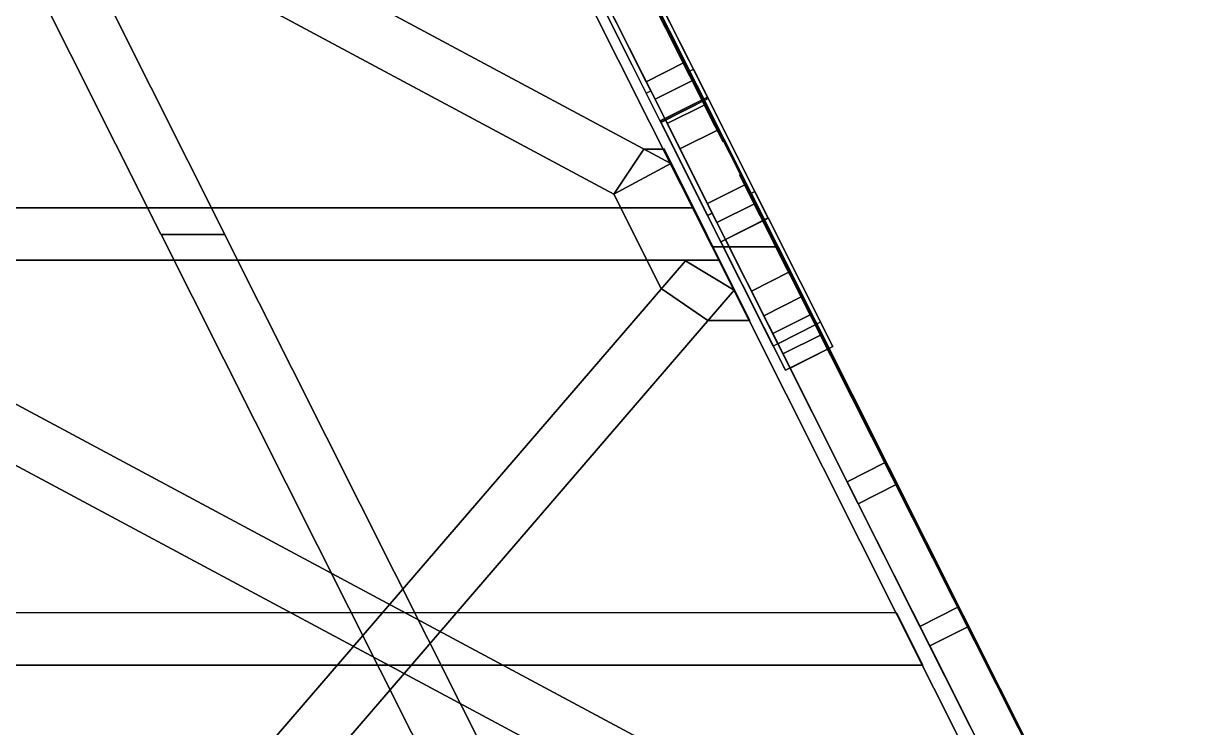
# Model space of a CAD drawing. Extents: x -24 to 24, y 14 to 139.
# Drawn here: x 13.92 to 20.14, y 21.8 to 25.57 of the extents above; entities that cross this region are included whole.
import ezdxf

# ---------------------------------------------------------------- set-up
doc = ezdxf.new("R2010")
doc.units = 0

msp = doc.modelspace()

# ---------------------------------------------------------------- linework, layer by layer
at = {"layer": 'sssss', "color": 253}
for points in [[(14.9565, 30.3438, 8.5776), (18.7033, 22.8905, 12.3245), (18.9282, 22.4431, 12.6358), (19.173, 21.9562, 12.9238), (14.9565, 30.3439, 8.707)], [(19.173, 21.9562, -12.9238), (18.9282, 22.4431, -12.6358), (18.7033, 22.8905, -12.3245), (14.9565, 30.3438, -8.5776), (14.9565, 30.3439, -8.707)], [(17.606, 25.0618, 10.536), (17.6351, 25.004, 10.4691), (17.6242, 25.0257, 10.4457), (17.2349, 25.8, 10.8607), (17.2693, 25.7317, 10.8951)], [(17.2349, 25.8, 10.8607), (17.6242, 25.0257, 10.4457), (17.6351, 25.004, 10.4691), (17.606, 25.0618, 10.536), (17.2693, 25.7317, 10.8951)], [(17.2349, 25.8, -10.8607), (17.6242, 25.0257, -10.4457), (17.6351, 25.004, -10.4691), (17.606, 25.0618, -10.536), (17.2693, 25.7317, -10.8951)], [(17.606, 25.0618, -10.536), (17.6351, 25.004, -10.4691), (17.6242, 25.0257, -10.4457), (17.2349, 25.8, -10.8607), (17.2693, 25.7317, -10.8951)], [(17.6314, 25.0113, 10.5908), (17.6605, 24.9534, 10.5239), (17.6714, 24.9318, 10.5474), (17.5478, 25.1776, 11.1736), (17.5216, 25.2298, 11.1474)], [(17.5478, 25.1776, -11.1736), (17.6714, 24.9318, -10.5474), (17.6605, 24.9534, -10.5239), (17.6314, 25.0113, -10.5908), (17.5216, 25.2298, -11.1474)], [(17.3578, 24.8934, -17.6984), (17.3531, 24.8934, -17.6984), (17.2476, 24.8934, -17.6984), (17.0856, 24.652, -17.8197), (17.3391, 24.1478, -18.0732), (17.5894, 23.977, -18.1591), (17.8141, 23.9763, -18.1594)], [(17.8141, 23.9763, 18.1594), (17.5894, 23.977, 18.159), (17.3391, 24.1478, 18.0732), (17.0857, 24.652, 17.8197), (17.2476, 24.8934, 17.6984), (17.3531, 24.8934, 17.6984), (17.35, 24.8934, 17.6984)], [(18.1548, 23.9854, 12.2572), (18.1548, 23.9854, 12.424), (18.0335, 24.2267, 12.586), (17.9973, 24.2987, 12.5499), (17.8556, 24.5805, 12.4062), (17.78, 24.7309, 12.3326), (17.6942, 24.9017, 12.0823), (17.6938, 24.9025, 11.8576), (17.715, 24.8604, 11.8174)], [(17.6938, 24.9025, -11.8576), (17.6942, 24.9017, -12.0823), (17.78, 24.7309, -12.3326), (17.8556, 24.5805, -12.4062), (17.9973, 24.2987, -12.5499), (18.0335, 24.2267, -12.586), (18.1548, 23.9854, -12.424), (18.1548, 23.9854, -12.234), (17.715, 24.8603, -11.7942)], [(17.6984, 24.8934, 17.3578), (17.6984, 24.8934, 17.3531), (17.6984, 24.8934, 17.2476), (17.8197, 24.652, 17.0856), (18.0732, 24.1478, 17.3391), (18.159, 23.977, 17.5894), (18.1594, 23.9763, 17.8141)], [(18.1594, 23.9763, -17.8141), (18.159, 23.977, -17.5894), (18.0732, 24.1478, -17.3391), (17.8197, 24.652, -17.0857), (17.6984, 24.8934, -17.2476), (17.6984, 24.8934, -17.3531), (17.6984, 24.8934, -17.35)], [(17.9476, 24.3824, 11.2193), (17.9744, 24.3291, 11.1478), (17.9627, 24.3523, 11.1262), (17.7595, 24.7566, 11.3853), (17.7919, 24.6921, 11.4177)], [(17.7595, 24.7566, 11.3853), (17.9627, 24.3523, 11.1262), (17.9744, 24.3291, 11.1478), (17.9476, 24.3824, 11.2193), (17.7919, 24.6921, 11.4177)], [(17.7595, 24.7566, -11.3853), (17.9627, 24.3523, -11.1262), (17.9744, 24.3291, -11.1478), (17.9476, 24.3824, -11.2193), (17.7919, 24.6921, -11.4177)], [(17.9476, 24.3824, -11.2193), (17.9744, 24.3291, -11.1478), (17.9627, 24.3523, -11.1262), (17.7595, 24.7566, -11.3853), (17.7919, 24.6921, -11.4177)], [(18.0132, 24.2519, 11.22), (18.0015, 24.2751, 11.1983), (17.9747, 24.3284, 11.2698), (17.9293, 24.4188, 11.5551), (17.9556, 24.3664, 11.5814)], [(17.9293, 24.4188, 11.5551), (17.9747, 24.3284, 11.2698), (18.0015, 24.2751, 11.1983), (18.0132, 24.2519, 11.22), (17.9556, 24.3664, 11.5814)], [(17.9293, 24.4188, -11.5551), (17.9747, 24.3284, -11.2698), (18.0015, 24.2751, -11.1983), (18.0132, 24.2519, -11.22), (17.9556, 24.3664, -11.5814)], [(18.0132, 24.2519, -11.22), (18.0015, 24.2751, -11.1983), (17.9747, 24.3284, -11.2698), (17.9293, 24.4188, -11.5551), (17.9556, 24.3664, -11.5814)]]:
    msp.add_polyline3d(points, close=True, dxfattribs=at)
for points in [[(12.4864, 28.7676, 15.7442), (12.8277, 28.7659, 15.7447), (15.0036, 24.4376, 17.9275), (14.6622, 24.4392, 17.9267)], [(12.8277, 28.7658, -15.7447), (12.4864, 28.7676, -15.7442), (14.6622, 24.4392, -17.9267), (15.0035, 24.4376, -17.9275)], [(15.7447, 28.7659, 12.8277), (15.7442, 28.7676, 12.4864), (17.9267, 24.4392, 14.6621), (17.9275, 24.4376, 15.0035)], [(15.7442, 28.7676, -12.4864), (15.7447, 28.7658, -12.8277), (17.9275, 24.4376, -15.0036), (17.9267, 24.4392, -14.6622)], [(17.6122, 24.3701, 17.6122), (17.9654, 24.3701, 17.6122), (15.7882, 28.7008, 15.435), (15.435, 28.7007, 15.435)], [(17.6122, 24.3701, -17.6122), (17.6122, 24.3701, -17.9654), (15.435, 28.7008, -15.7882), (15.435, 28.7007, -15.435)], [(17.6122, 24.3701, -17.9654), (17.9654, 24.3701, -17.9654), (15.7882, 28.7007, -15.7882), (15.435, 28.7008, -15.7882)], [(15.435, 28.7007, 9.5297), (17.6122, 24.3701, 11.7069), (17.9654, 24.3701, 11.7069), (15.7882, 28.7007, 9.5297)], [(15.7882, 28.7007, 9.8829), (17.9654, 24.3701, 12.06), (17.6122, 24.3701, 12.06), (15.435, 28.7007, 9.8829)], [(15.435, 28.7007, 9.8829), (17.6122, 24.3701, 12.06), (17.6122, 24.3701, 11.7069), (15.435, 28.7007, 9.5297)], [(17.6122, 24.3701, 17.9654), (17.6122, 24.3701, 17.6122), (15.435, 28.7007, 15.435), (15.435, 28.7007, 15.7882)], [(17.9654, 24.3701, 17.9654), (17.6122, 24.3701, 17.9654), (15.435, 28.7007, 15.7882), (15.7882, 28.7007, 15.7882)], [(17.9654, 24.3701, -11.7069), (17.6122, 24.3701, -11.7069), (15.435, 28.7007, -9.5297), (15.7882, 28.7007, -9.5297)], [(17.6122, 24.3701, -12.06), (17.9654, 24.3701, -12.06), (15.7882, 28.7007, -9.8829), (15.435, 28.7007, -9.8829)], [(17.6122, 24.3701, -11.7069), (17.6122, 24.3701, -12.06), (15.435, 28.7007, -9.8829), (15.435, 28.7007, -9.5297)], [(17.9654, 24.3701, -17.6122), (17.6122, 24.3701, -17.6122), (15.435, 28.7007, -15.435), (15.7882, 28.7007, -15.435)], [(17.9654, 24.3701, 17.6122), (17.9654, 24.3701, 17.9654), (15.7882, 28.7007, 15.7882), (15.7882, 28.7008, 15.435)], [(15.7882, 28.7007, 9.5297), (17.9654, 24.3701, 11.7069), (17.9654, 24.3701, 12.06), (15.7882, 28.7007, 9.8829)], [(17.9654, 24.3701, -12.06), (17.9654, 24.3701, -11.7069), (15.7882, 28.7007, -9.5297), (15.7882, 28.7007, -9.8829)], [(17.9654, 24.3701, -17.9654), (17.9654, 24.3701, -17.6122), (15.7882, 28.7007, -15.435), (15.7882, 28.7007, -15.7882)], [(17.3918, 24.8159, 17.7368), (17.0859, 24.6517, 17.8196), (10.1323, 28.3753, 15.9425), (10.2749, 28.6269, 15.8157)], [(10.1323, 28.3753, -15.9425), (17.0859, 24.6517, -17.8196), (17.3918, 24.8159, -17.7369), (10.2749, 28.6269, -15.8157)], [(15.292, 28.627, 15.8156), (15.5541, 28.47, 15.8948), (12.3224, 24.7186, 17.7858), (11.8971, 24.6863, 17.8021)], [(11.8971, 24.6863, -17.8021), (12.3223, 24.7186, -17.7858), (15.5541, 28.47, -15.8948), (15.292, 28.627, -15.8156)], [(17.8021, 24.6863, 11.8971), (17.7858, 24.7186, 12.3223), (15.8948, 28.47, 15.5541), (15.8156, 28.627, 15.292)], [(15.8156, 28.627, -15.292), (15.8948, 28.47, -15.5541), (17.7858, 24.7186, -12.3224), (17.8021, 24.6863, -11.8971)], [(15.9425, 28.3753, 10.1323), (17.8196, 24.6517, 17.0859), (17.7369, 24.8159, 17.3918), (15.8157, 28.6269, 10.2749)], [(17.7368, 24.8159, -17.3918), (17.8196, 24.6517, -17.0859), (15.9425, 28.3753, -10.1323), (15.8157, 28.6269, -10.2749)], [(17.1185, 26.043, 10.8275), (16.9145, 25.9405, 10.8275), (17.2593, 25.2544, 10.0831), (17.4634, 25.357, 10.0831)], [(17.1185, 26.043, -10.8275), (17.4634, 25.357, -10.0831), (17.2593, 25.2544, -10.0831), (16.9145, 25.9405, -10.8275)], [(17.4634, 25.357, 10.0831), (17.5108, 25.2626, 10.2), (17.166, 25.9486, 10.9444), (17.1185, 26.043, 10.8275)], [(17.4634, 25.357, -10.0831), (17.1185, 26.043, -10.8275), (17.166, 25.9486, -10.9444), (17.5108, 25.2626, -10.2)], [(16.9619, 25.8461, 10.9444), (17.3068, 25.16, 10.2), (17.2593, 25.2544, 10.0831), (16.9145, 25.9405, 10.8275)], [(16.9619, 25.8461, -10.9444), (16.9145, 25.9405, -10.8275), (17.2593, 25.2544, -10.0831), (17.3068, 25.16, -10.2)], [(17.5108, 25.2626, 10.2), (17.3068, 25.16, 10.2), (16.9619, 25.8461, 10.9444), (17.166, 25.9486, 10.9444)], [(17.5108, 25.2626, -10.2), (17.166, 25.9486, -10.9444), (16.9619, 25.8461, -10.9444), (17.3068, 25.16, -10.2)], [(17.1801, 25.9205, -9.3853), (17.4871, 25.3098, -10.1415), (17.5633, 25.1582, -9.977), (17.2613, 25.759, -9.233)], [(17.4875, 25.3089, 10.1413), (17.1806, 25.9195, 9.385), (17.2618, 25.758, 9.2327), (17.5638, 25.1573, 9.9768)], [(17.3376, 25.0375, -9.9823), (17.0306, 25.6482, -9.2261), (17.2838, 25.7755, -9.2261), (17.5908, 25.1648, -9.9823)], [(17.0311, 25.6472, 9.2258), (17.338, 25.0366, 9.9821), (17.5913, 25.1639, 9.9821), (17.2843, 25.7745, 9.2258)], [(17.6351, 25.004, 10.4691), (17.3952, 25.4812, 11.021), (17.4295, 25.413, 11.0553), (17.6605, 24.9534, 10.5239)], [(17.4295, 25.413, 11.0553), (17.3952, 25.4812, 11.021), (17.6351, 25.004, 10.4691), (17.6605, 24.9534, 10.5239)], [(17.4295, 25.413, -11.0553), (17.3952, 25.4812, -11.021), (17.6351, 25.004, -10.4691), (17.6605, 24.9534, -10.5239)], [(17.6351, 25.004, -10.4691), (17.3952, 25.4812, -11.021), (17.4295, 25.413, -11.0553), (17.6605, 24.9534, -10.5239)], [(17.4634, 25.357, 10.0831), (17.5108, 25.2626, 10.2), (17.3068, 25.16, 10.2), (17.2593, 25.2544, 10.0831)], [(17.4634, 25.357, -10.0831), (17.5108, 25.2626, -10.2), (17.3068, 25.16, -10.2), (17.2593, 25.2544, -10.0831)], [(17.5125, 25.3206, 10.1421), (17.8415, 24.6662, 10.851), (17.8169, 24.6538, 10.851), (17.4879, 25.3082, 10.1421)], [(17.888, 24.5123, 10.6755), (17.8169, 24.6538, 10.851), (17.4879, 25.3082, 10.1421), (17.5643, 25.1561, 9.9781)], [(17.4879, 25.3082, -10.1421), (17.8169, 24.6538, -10.851), (17.888, 24.5123, -10.6755), (17.5643, 25.1561, -9.9781)], [(17.6129, 24.5512, 10.851), (17.5882, 24.5388, 10.851), (17.2592, 25.1933, 10.1421), (17.2839, 25.2057, 10.1421)], [(17.684, 24.4097, 10.6755), (17.6129, 24.5512, 10.851), (17.2839, 25.2057, 10.1421), (17.3603, 25.0536, 9.9781)], [(17.3337, 25.0451, -9.9736), (17.587, 25.1724, -9.9736), (17.9126, 24.5247, -10.6755), (17.6594, 24.3974, -10.6755)], [(17.9126, 24.5247, 10.6755), (17.587, 25.1724, 9.9736), (17.3337, 25.0451, 9.9736), (17.6594, 24.3974, 10.6755)], [(17.3726, 25.0299, 11.327), (17.5766, 25.1324, 11.327), (17.6443, 24.9976, 11.3948), (17.4403, 24.895, 11.3948)], [(17.5874, 24.6018, 10.7962), (17.7915, 24.7044, 10.7962), (17.5766, 25.1324, 11.327), (17.3726, 25.0299, 11.327)], [(17.5766, 25.1324, -11.327), (17.7915, 24.7044, -10.7962), (17.5874, 24.6018, -10.7962), (17.3726, 25.0299, -11.327)], [(17.6443, 24.9976, -11.3948), (17.5766, 25.1324, -11.327), (17.3726, 25.0299, -11.327), (17.4403, 24.895, -11.3948)], [(17.6443, 24.9976, 11.3948), (17.5766, 25.1324, 11.327), (17.7915, 24.7044, 10.7962), (17.8423, 24.6032, 10.9058)], [(17.7915, 24.7044, -10.7962), (17.5766, 25.1324, -11.327), (17.6443, 24.9976, -11.3948), (17.8423, 24.6032, -10.9058)], [(17.5874, 24.6018, 10.7962), (17.3726, 25.0299, 11.327), (17.4403, 24.895, 11.3948), (17.6383, 24.5006, 10.9058)], [(17.4403, 24.895, -11.3948), (17.3726, 25.0299, -11.327), (17.5874, 24.6018, -10.7962), (17.6383, 24.5006, -10.9058)], [(17.4403, 24.895, 11.3948), (17.6443, 24.9976, 11.3948), (17.8423, 24.6032, 10.9058), (17.6383, 24.5006, 10.9058)], [(17.8423, 24.6032, -10.9058), (17.6443, 24.9976, -11.3948), (17.4403, 24.895, -11.3948), (17.6383, 24.5006, -10.9058)], [(17.6383, 24.5006, 10.9058), (17.8423, 24.6032, 10.9058), (17.7915, 24.7044, 10.7962), (17.5874, 24.6018, 10.7962)], [(17.7915, 24.7044, -10.7962), (17.8423, 24.6032, -10.9058), (17.6383, 24.5006, -10.9058), (17.5874, 24.6018, -10.7962)], [(17.8414, 24.6663, 10.8464), (18.1929, 23.9672, 11.4998), (18.1682, 23.9548, 11.4998), (17.8168, 24.654, 10.8464)], [(18.2334, 23.8252, 11.3131), (18.1682, 23.9548, 11.4998), (17.8168, 24.654, 10.8464), (17.8877, 24.513, 10.6704)], [(17.8168, 24.654, -10.8464), (18.1682, 23.9548, -11.4998), (18.2334, 23.8252, -11.3131), (17.8877, 24.513, -10.6704)], [(11.9505, 24.5801, 17.8558), (17.5106, 24.5801, 17.8558), (17.652, 24.2987, 17.9973), (12.092, 24.2987, 17.9973)], [(11.9505, 24.58, -17.8558), (12.092, 24.2986, -17.9973), (17.652, 24.2987, -17.9973), (17.5106, 24.5801, -17.8558)], [(12.092, 24.2986, -17.9973), (17.652, 24.2987, -17.9973), (17.5106, 24.5801, -17.8558), (11.9505, 24.58, -17.8558)], [(17.9744, 24.3291, 11.1478), (17.851, 24.5745, 11.4768), (17.8845, 24.5079, 11.5103), (18.0015, 24.2751, 11.1983)], [(17.8845, 24.5079, 11.5103), (17.851, 24.5745, 11.4768), (17.9744, 24.3291, 11.1478), (18.0015, 24.2751, 11.1983)], [(17.8845, 24.5079, -11.5103), (17.851, 24.5745, -11.4768), (17.9744, 24.3291, -11.1478), (18.0015, 24.2751, -11.1983)], [(17.9744, 24.3291, -11.1478), (17.851, 24.5745, -11.4768), (17.8845, 24.5079, -11.5103), (18.0015, 24.2751, -11.1983)], [(17.8558, 24.5801, 11.9505), (17.9973, 24.2987, 12.092), (17.9973, 24.2987, 17.652), (17.8558, 24.5801, 17.5106)], [(17.9973, 24.2987, 12.092), (17.9973, 24.2987, 17.652), (17.8558, 24.5801, 17.5106), (17.8558, 24.5801, 11.9505)], [(17.8558, 24.58, -11.9505), (17.8558, 24.5801, -17.5106), (17.9973, 24.2987, -17.652), (17.9973, 24.2986, -12.092)], [(17.9642, 23.8523, 11.4998), (17.9396, 23.8399, 11.4998), (17.5882, 24.539, 10.8464), (17.6128, 24.5514, 10.8464)], [(18.0294, 23.7227, 11.3131), (17.9642, 23.8523, 11.4998), (17.6128, 24.5514, 10.8464), (17.6836, 24.4104, 10.6704)], [(18.258, 23.8376, 11.3131), (17.9123, 24.5254, 10.6704), (17.659, 24.3981, 10.6704), (18.0048, 23.7103, 11.3136)], [(18.258, 23.8376, -11.3131), (18.0048, 23.7103, -11.3136), (17.659, 24.3981, -10.6704), (17.9123, 24.5254, -10.6704)], [(14.6636, 24.4369, 17.9213), (15.0048, 24.4351, 17.9219), (17.1797, 20.1087, 20.1038), (16.8393, 20.1083, 20.104)], [(14.6636, 24.4369, -17.9213), (16.8393, 20.1083, -20.104), (17.1797, 20.1087, -20.1038), (15.0048, 24.4351, -17.9219)], [(17.9213, 24.4369, 14.6635), (20.104, 20.1083, 16.8393), (20.1038, 20.1087, 17.1797), (17.9219, 24.4351, 15.0048)], [(17.9213, 24.4369, -14.6636), (17.9219, 24.4351, -15.0048), (20.1038, 20.1087, -17.1797), (20.104, 20.1083, -16.8393)], [(14.2372, 20.0394, 20.1425), (13.8841, 20.0394, 20.1425), (11.7069, 24.3701, 17.9654), (12.06, 24.3701, 17.9654)], [(13.8841, 20.0394, 19.7894), (14.2372, 20.0394, 19.7894), (12.06, 24.3701, 17.6122), (11.7069, 24.3701, 17.6122)], [(11.7069, 24.3701, -17.9654), (13.8841, 20.0394, -20.1425), (14.2372, 20.0394, -20.1425), (12.06, 24.3701, -17.9654)], [(12.06, 24.3701, -17.6122), (14.2372, 20.0394, -19.7894), (13.8841, 20.0394, -19.7894), (11.7069, 24.3701, -17.6122)], [(14.2372, 20.0394, 19.7894), (14.2372, 20.0394, 20.1425), (12.06, 24.3701, 17.9654), (12.06, 24.3701, 17.6122)], [(12.06, 24.3701, -17.9654), (14.2372, 20.0394, -20.1425), (14.2372, 20.0394, -19.7894), (12.06, 24.3701, -17.6122)], [(17.6122, 24.3701, 11.7069), (19.7894, 20.0394, 13.8841), (20.1425, 20.0394, 13.8841), (17.9654, 24.3701, 11.7069)], [(17.9654, 24.3701, 12.06), (20.1425, 20.0394, 14.2372), (19.7894, 20.0394, 14.2372), (17.6122, 24.3701, 12.06)], [(17.6122, 24.3701, 12.06), (19.7894, 20.0394, 14.2372), (19.7894, 20.0394, 13.8841), (17.6122, 24.3701, 11.7069)], [(19.7894, 20.0394, 20.1425), (19.7894, 20.0394, 19.7894), (17.6122, 24.3701, 17.6122), (17.6122, 24.3701, 17.9654)], [(19.7894, 20.0394, 19.7894), (20.1425, 20.0394, 19.7894), (17.9654, 24.3701, 17.6122), (17.6122, 24.3701, 17.6122)], [(20.1425, 20.0394, 20.1425), (19.7894, 20.0394, 20.1425), (17.6122, 24.3701, 17.9654), (17.9654, 24.3701, 17.9654)], [(20.1425, 20.0394, -13.8841), (19.7894, 20.0394, -13.8841), (17.6122, 24.3701, -11.7069), (17.9654, 24.3701, -11.7069)], [(19.7894, 20.0394, -14.2372), (20.1425, 20.0394, -14.2372), (17.9654, 24.3701, -12.06), (17.6122, 24.3701, -12.06)], [(19.7894, 20.0394, -13.8841), (19.7894, 20.0394, -14.2372), (17.6122, 24.3701, -12.06), (17.6122, 24.3701, -11.7069)], [(20.1425, 20.0394, -19.7894), (19.7894, 20.0394, -19.7894), (17.6122, 24.3701, -17.6122), (17.9654, 24.3701, -17.6122)], [(19.7894, 20.0394, -19.7894), (19.7894, 20.0394, -20.1425), (17.6122, 24.3701, -17.9654), (17.6122, 24.3701, -17.6122)], [(19.7894, 20.0394, -20.1425), (20.1425, 20.0394, -20.1425), (17.9654, 24.3701, -17.9654), (17.6122, 24.3701, -17.9654)], [(17.9654, 24.3701, 11.7069), (20.1425, 20.0394, 13.8841), (20.1425, 20.0394, 14.2372), (17.9654, 24.3701, 12.06)], [(20.1425, 20.0394, 19.7894), (20.1425, 20.0394, 20.1425), (17.9654, 24.3701, 17.9654), (17.9654, 24.3701, 17.6122)], [(20.1425, 20.0394, -14.2372), (20.1425, 20.0394, -13.8841), (17.9654, 24.3701, -11.7069), (17.9654, 24.3701, -12.06)], [(20.1425, 20.0394, -20.1425), (20.1425, 20.0394, -19.7894), (17.9654, 24.3701, -17.6122), (17.9654, 24.3701, -17.9654)], [(12.4521, 24.2962, 17.9928), (19.569, 20.4851, 19.914), (19.2628, 20.3213, 19.9969), (12.3095, 24.0446, 18.1197)], [(12.3095, 24.0446, -18.1197), (19.263, 20.321, -19.9967), (19.569, 20.4851, -19.914), (12.4521, 24.2962, -17.9929)], [(17.4692, 24.2963, 17.9928), (17.7313, 24.1393, 18.0719), (14.4995, 20.3879, 19.963), (14.0743, 20.3556, 19.9793)], [(14.4995, 20.3879, -19.963), (17.7313, 24.1393, -18.0719), (17.4691, 24.2963, -17.9928), (14.0743, 20.3556, -19.9793)], [(19.963, 20.3879, 14.4995), (18.0719, 24.1393, 17.7313), (17.9928, 24.2963, 17.4691), (19.9793, 20.3556, 14.0743)], [(17.9928, 24.2963, -17.4692), (18.0719, 24.1393, -17.7313), (19.963, 20.3879, -14.4995), (19.9793, 20.3556, -14.0743)], [(18.1197, 24.0446, 12.3095), (19.9967, 20.321, 19.263), (19.914, 20.4851, 19.569), (17.9929, 24.2962, 12.4521)], [(17.9929, 24.2962, -12.4521), (19.914, 20.4851, -19.569), (19.9969, 20.3213, -19.2628), (18.1197, 24.0446, -12.3095)], [(17.8224, 24.134, 11.7773), (18.0264, 24.2366, 11.7773), (18.0928, 24.1045, 11.8437), (17.8887, 24.0019, 11.8437)], [(17.937, 23.9063, 11.4493), (18.1411, 24.0089, 11.4493), (18.0264, 24.2366, 11.7773), (17.8224, 24.134, 11.7773)], [(18.0264, 24.2366, -11.7773), (18.1411, 24.0089, -11.4493), (17.937, 23.9063, -11.4493), (17.8224, 24.134, -11.7773)], [(18.0928, 24.1045, -11.8437), (18.0264, 24.2366, -11.7773), (17.8224, 24.134, -11.7773), (17.8887, 24.0019, -11.8437)], [(18.0928, 24.1045, 11.8437), (18.0264, 24.2366, 11.7773), (18.1411, 24.0089, 11.4493), (18.1954, 23.9008, 11.5503)], [(18.1411, 24.0089, -11.4493), (18.0264, 24.2366, -11.7773), (18.0928, 24.1045, -11.8437), (18.1954, 23.9008, -11.5503)], [(17.937, 23.9063, 11.4493), (17.8224, 24.134, 11.7773), (17.8887, 24.0019, 11.8437), (17.9914, 23.7983, 11.5503)], [(17.8887, 24.0019, -11.8437), (17.8224, 24.134, -11.7773), (17.937, 23.9063, -11.4493), (17.9914, 23.7983, -11.5503)], [(17.8887, 24.0019, 11.8437), (18.0928, 24.1045, 11.8437), (18.1954, 23.9008, 11.5503), (17.9914, 23.7983, 11.5503)], [(18.1954, 23.9008, -11.5503), (18.0928, 24.1045, -11.8437), (17.8887, 24.0019, -11.8437), (17.9914, 23.7983, -11.5503)], [(17.9914, 23.7983, 11.5503), (18.1954, 23.9008, 11.5503), (18.1411, 24.0089, 11.4493), (17.937, 23.9063, 11.4493)], [(18.1411, 24.0089, -11.4493), (18.1954, 23.9008, -11.5503), (17.9914, 23.7983, -11.5503), (17.937, 23.9063, -11.4493)], [(18.5392, 23.2169, 12.0944), (18.3352, 23.1143, 12.0944), (17.9642, 23.8523, 11.4971), (18.1682, 23.9549, 11.4971)], [(18.3352, 23.1143, -12.0975), (18.5392, 23.2169, -12.0975), (18.1682, 23.9549, -11.5002), (17.9642, 23.8523, -11.5002)], [(18.5984, 23.0992, 11.8981), (18.5392, 23.2169, 12.0944), (18.1682, 23.9549, 11.4971), (18.2334, 23.8252, 11.3105)], [(18.5392, 23.2169, -12.0975), (18.5984, 23.0992, -11.9013), (18.2334, 23.8252, -11.3136), (18.1682, 23.9549, -11.5002)], [(18.3352, 23.1143, 12.0944), (18.3944, 22.9966, 11.8981), (18.0294, 23.7226, 11.3105), (17.9642, 23.8523, 11.4971)], [(18.3944, 22.9966, -11.9013), (18.3352, 23.1143, -12.0975), (17.9642, 23.8523, -11.5002), (18.0294, 23.7226, -11.3136)], [(18.3944, 22.9966, 11.8981), (18.5984, 23.0992, 11.8981), (18.2334, 23.8252, 11.3105), (18.0294, 23.7226, 11.3105)], [(18.5984, 23.0992, -11.9013), (18.3944, 22.9966, -11.9013), (18.0294, 23.7226, -11.3136), (18.2334, 23.8252, -11.3136)], [(18.9281, 22.4432, 12.6326), (18.7241, 22.3406, 12.6326), (18.3353, 23.1142, 12.0945), (18.5393, 23.2167, 12.0945)], [(18.7241, 22.3406, -12.6357), (18.9281, 22.4432, -12.6357), (18.5393, 23.2167, -12.0976), (18.3353, 23.1142, -12.0976)], [(18.981, 22.3381, 12.4276), (18.9281, 22.4432, 12.6326), (18.5393, 23.2167, 12.0945), (18.5984, 23.099, 11.8982)], [(18.9281, 22.4432, -12.6357), (18.981, 22.3381, -12.4307), (18.5984, 23.099, -11.9014), (18.5393, 23.2167, -12.0976)], [(18.7241, 22.3406, 12.6326), (18.777, 22.2355, 12.4276), (18.3944, 22.9965, 11.8982), (18.3353, 23.1142, 12.0945)], [(18.777, 22.2355, -12.4307), (18.7241, 22.3406, -12.6357), (18.3353, 23.1142, -12.0976), (18.3944, 22.9965, -11.9014)], [(18.777, 22.2355, 12.4276), (18.981, 22.3381, 12.4276), (18.5984, 23.099, 11.8982), (18.3944, 22.9965, 11.8982)], [(18.981, 22.3381, -12.4307), (18.777, 22.2355, -12.4307), (18.3944, 22.9965, -11.9014), (18.5984, 23.099, -11.9014)], [(18.5991, 22.4136, 18.9418), (18.7405, 22.1324, 19.0836), (13.1805, 22.1324, 19.0836), (13.0391, 22.4147, 18.9444)], [(13.1805, 22.1324, -19.0836), (18.7405, 22.1324, -19.0836), (18.5991, 22.4136, -18.9419), (13.0391, 22.4147, -18.9444)], [(19.333, 21.6378, 13.1089), (19.129, 21.5353, 13.1089), (18.7242, 22.3405, 12.6327), (18.9282, 22.4431, 12.6327)], [(19.129, 21.5353, -13.112), (19.333, 21.6378, -13.112), (18.9282, 22.4431, -12.6358), (18.7242, 22.3405, -12.6358)], [(19.3793, 21.5457, 12.8962), (19.333, 21.6378, 13.1089), (18.9282, 22.4431, 12.6327), (18.9811, 22.3379, 12.4277)], [(19.333, 21.6378, -13.112), (19.3793, 21.5457, -12.8993), (18.9811, 22.3379, -12.4308), (18.9282, 22.4431, -12.6358)], [(19.0836, 22.1324, 13.1805), (19.0836, 22.1324, 18.7405), (18.9419, 22.4136, 18.5991), (18.9444, 22.4147, 13.0391)], [(18.9419, 22.4136, -18.5991), (19.0836, 22.1324, -18.7405), (19.0836, 22.1324, -13.1805), (18.9444, 22.4147, -13.0391)], [(19.129, 21.5353, 13.1089), (19.1753, 21.4432, 12.8962), (18.777, 22.2354, 12.4277), (18.7242, 22.3405, 12.6327)], [(19.1753, 21.4432, -12.8993), (19.129, 21.5353, -13.112), (18.7242, 22.3405, -12.6358), (18.777, 22.2354, -12.4308)], [(19.1753, 21.4432, 12.8962), (19.3793, 21.5457, 12.8962), (18.9811, 22.3379, 12.4277), (18.777, 22.2354, 12.4277)], [(19.3793, 21.5457, -12.8993), (19.1753, 21.4432, -12.8993), (18.777, 22.2354, -12.4308), (18.9811, 22.3379, -12.4308)]]:
    msp.add_3dface(points, dxfattribs=at)

doc.saveas('drawing.dxf')
